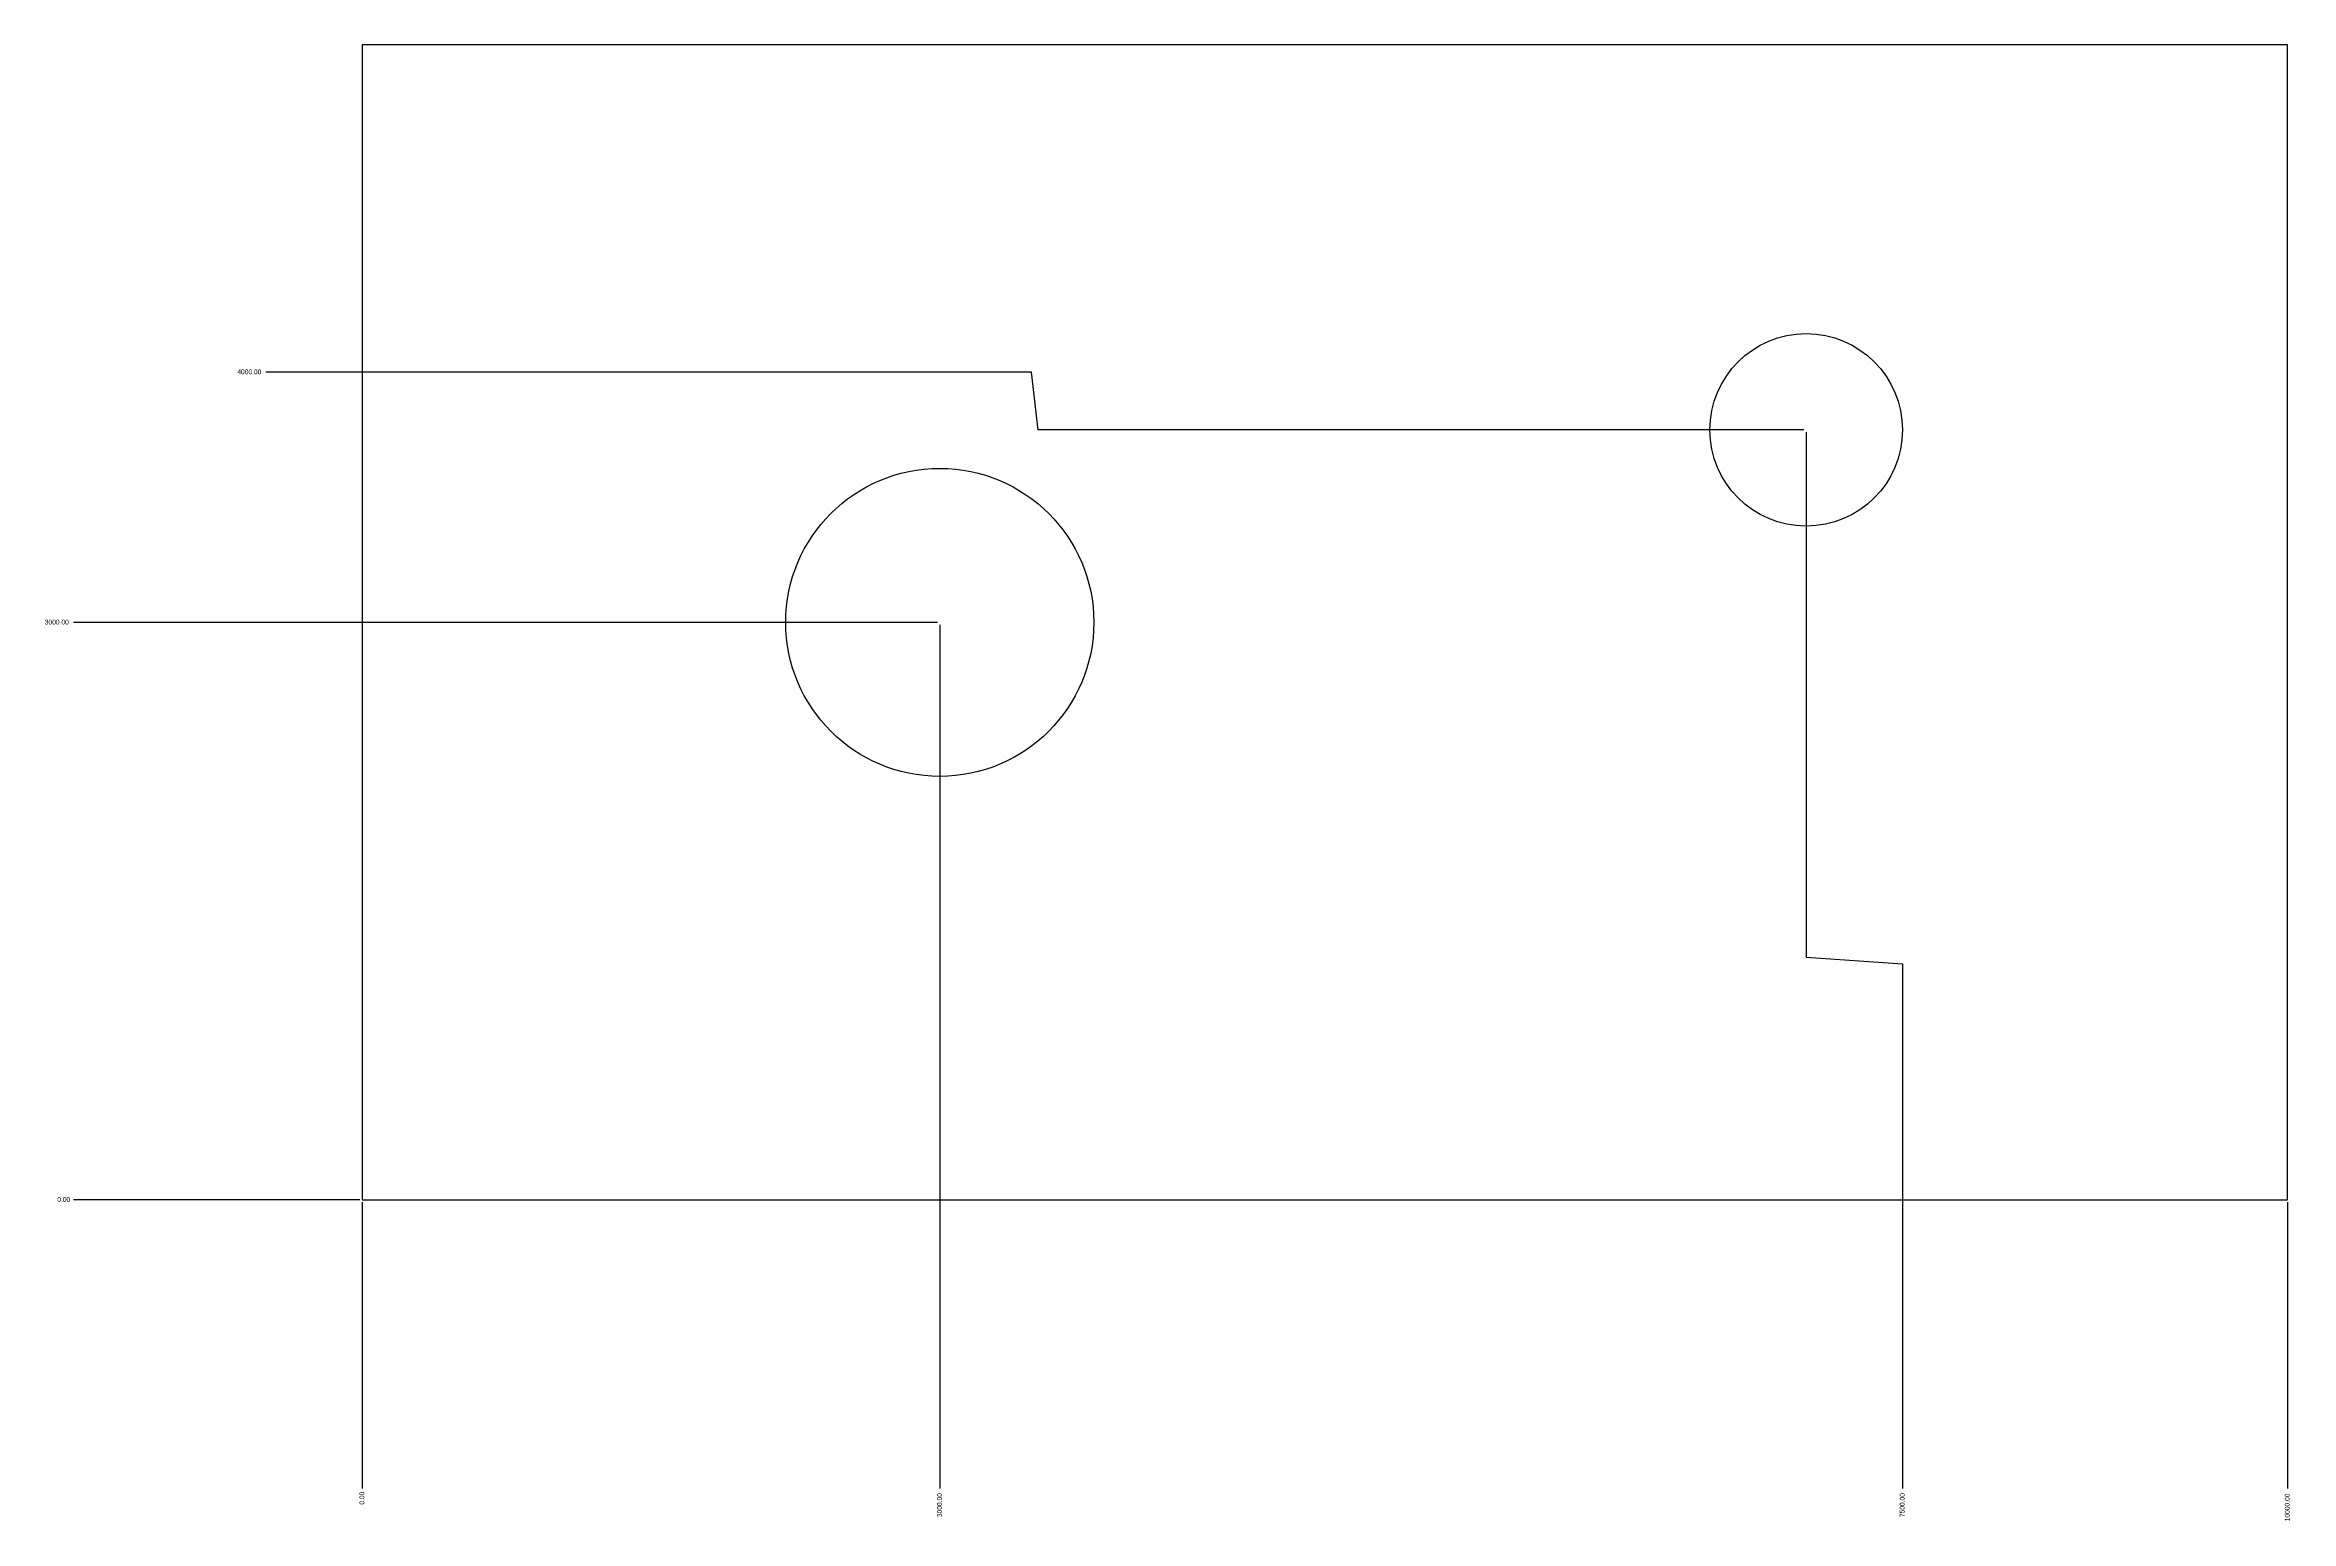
# Model space of a CAD drawing. Header units: metres. Extents: x 34 to 150, y 3 to 80.
import ezdxf
from ezdxf.enums import TextEntityAlignment as Align

# ---------------------------------------------------------------- set-up
doc = ezdxf.new("R2010")
doc.units = ezdxf.units.M
doc.header["$MEASUREMENT"] = 0
doc.dimstyles.new('EZDXF', dxfattribs={"dimtxt": 0.25, "dimasz": 0.175, "dimexe": 0.375, "dimexo": 0.125, "dimgap": 0.1, "dimtad": 0, "dimtih": 1, "dimtoh": 1, "dimlfac": 100, "dimzin": 0, "dimdsep": 46, "dimcen": 0.09, "dimadec": 0, "dimazin": 0, "dimtfac": 1, "dimtdec": 4, "dimtofl": 0, "dimtmove": 0, "dimatfit": 3, "dimfxl": 1, "dimtolj": 1, "dimtzin": 0, "dimarcsym": 0})

# ---------------------------------------------------------------- blocks, each defined once
blk = doc.blocks.new('*D')
for p, q in [((84.76, 63), (45, 63)), ((85.11, 60), (84.76, 63)), ((124.88, 60), (85.11, 60)), ((125, 59.88), (125, 32.61)), ((79.88, 50), (35, 50)), ((80, 49.88), (80, 5)), ((125, 32.61), (130, 32.26)), ((130, 32.26), (130, 5)), ((49.88, 20), (35, 20)), ((50, 19.88), (50, 5)), ((150, 19.88), (150, 5))]:
    blk.add_line(p, q)
for s, p in [('4000.00', (44.14, 62.89)), ('3000.00', (34.14, 49.89)), ('0.00', (34.5, 19.89))]:
    blk.add_text(s, height=0.25).set_placement(p, align=Align.CENTER)
for s, p in [('0.00', (50.11, 4.5)), ('3000.00', (80.11, 4.14)), ('7500.00', (130.11, 4.14)), ('10000.00', (150.11, 4.02))]:
    blk.add_text(s, height=0.25, rotation=90).set_placement(p, align=Align.CENTER)

msp = doc.modelspace()

# ---------------------------------------------------------------- linework, layer by layer
msp.add_lwpolyline([(50, 20), (150, 20), (150, 80), (50, 80)], close=True)
for centre, radius in [((125, 60), 5), ((80, 50), 8)]:
    msp.add_circle(centre, radius)

# ---------------------------------------------------------------- dimensions: what is measured, and where the dimension line sits
for feature_location, offset, dtype, middle in [((50, 20), (0, -15), 1, (50.1071428571, 4.4952380952)), ((80, 50), (0, -45), 1, (80.10714, 4.1381)), ((125, 60), (5, -55), 1, (130.10714, 4.1381)), ((150, 20), (0, -15), 1, (150.10714, 4.01905)), ((50, 20), (-15, 0), 0, (34.4952380952, 19.8928571429)), ((80, 50), (-45, 0), 0, (34.1381, 49.89286)), ((125, 60), (-80, 3), 0, (44.1381, 62.89286))]:
    dim = msp.add_ordinate_dim(feature_location=feature_location, offset=offset, dtype=dtype, origin=(50, 20), dimstyle='EZDXF', override={"dimpost": '<>'})
    dim.commit()
    dim.dimension.update_dxf_attribs({"geometry": '*D', "text_midpoint": middle})

doc.saveas('drawing.dxf')
